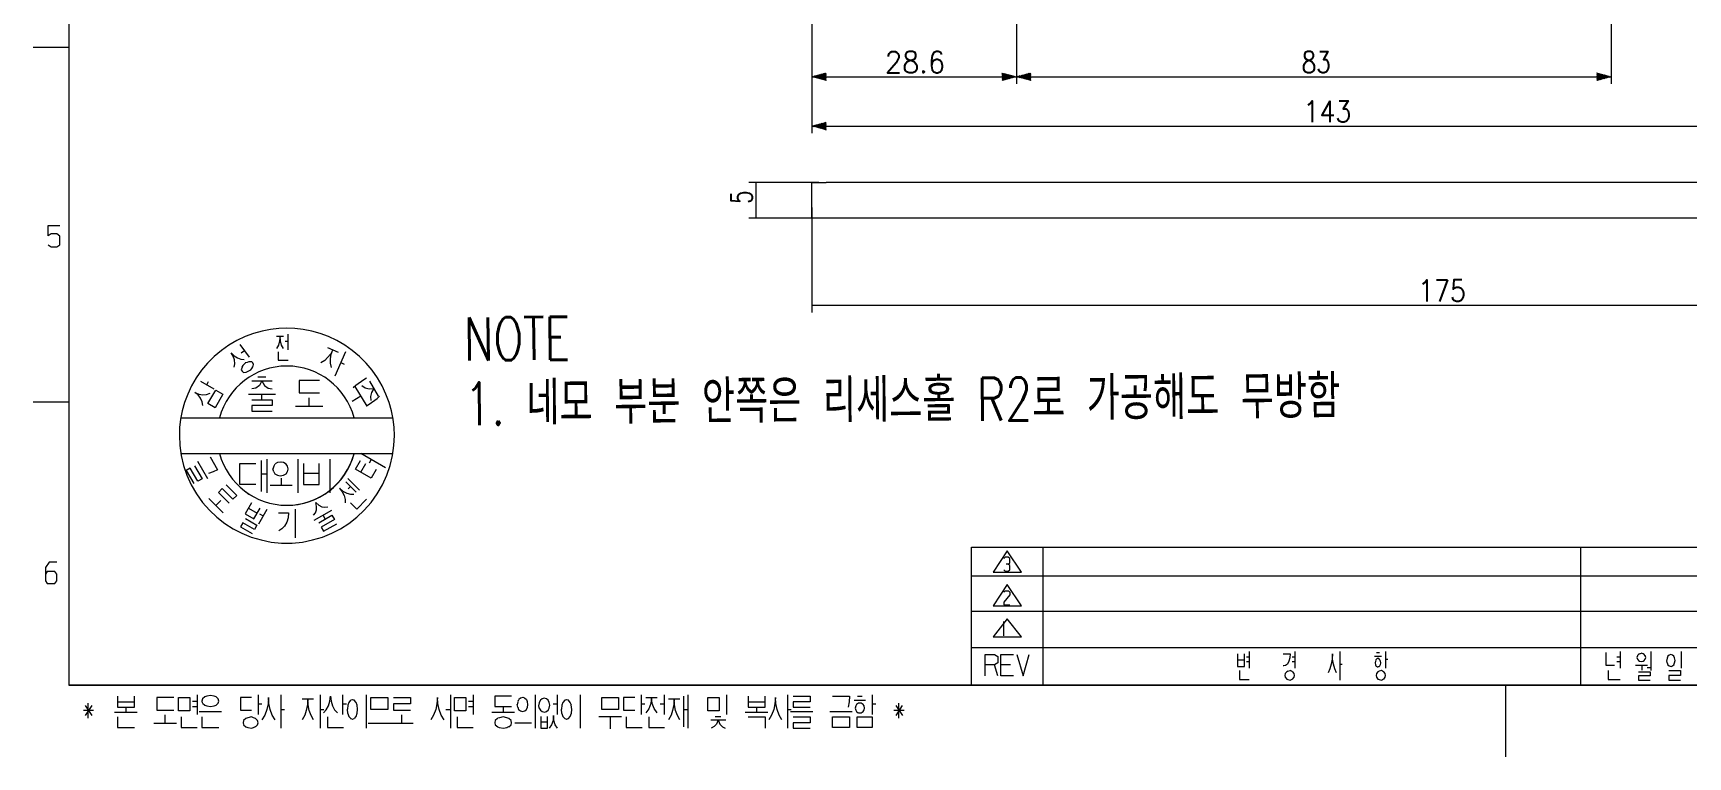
# Model space of a CAD drawing. Header units: millimetres. Extents: x 5 to 411, y 2 to 297.
# Drawn here: x 5 to 235.9, y 2.1 to 103.1 of the extents above; entities that cross this region are included whole.
import ezdxf

# ---------------------------------------------------------------- set-up
doc = ezdxf.new("R2010")
doc.units = ezdxf.units.MM
doc.layers.add('1', color=7, linetype='CONTINUOUS')
doc.styles.add('blockfont', font='simplex.shx')
doc.styles.add('korean', font='simplex.shx', dxfattribs={"bigfont": 'whgtxt.shx'})
doc.dimstyles.get("Standard").update_dxf_attribs({"dimtxt": 0.18, "dimasz": 0.18, "dimexe": 0.18, "dimexo": 0.0625, "dimgap": 0.09, "dimtad": 0, "dimtih": 1, "dimtoh": 1, "dimdec": 4, "dimzin": 0, "dimdsep": 46, "dimtxsty": 'Standard', "dimcen": 0.09, "dimadec": 0, "dimazin": 0, "dimtfac": 1, "dimtdec": 4, "dimtofl": 0, "dimtmove": 0, "dimatfit": 3, "dimfxl": 1, "dimtolj": 1, "dimtzin": 0, "dimarcsym": 0})

# ---------------------------------------------------------------- blocks, each defined once
blk = doc.blocks.new('DimnDraft3D7')
at = {"layer": '1', "color": 35, "linetype": 'Continuous', "lineweight": 13}
for p, q in [((113.63, 78.74), (113.63, 64.1)), ((288.63, 76.24), (288.63, 64.1)), ((113.63, 65.1), (288.63, 65.1))]:
    blk.add_line(p, q, dxfattribs=at)
for points in [[(113.63, 65.1), (115.63, 65.64), (115.63, 64.56), (113.63, 65.1)], [(288.63, 65.1), (286.63, 64.56), (286.63, 65.64), (288.63, 65.1)]]:
    blk.add_solid(points, dxfattribs=at)
at = {"layer": '1', "color": 35, "linetype": 'Continuous', "lineweight": 13, "insert": (198.24, 65.63), "char_height": 3, "attachment_point": 7, "line_spacing_factor": 0.903614, "style": 'blockfont'}
blk.add_mtext('\\W0.8638;175', dxfattribs=at)
blk = doc.blocks.new('DimnDraft3D14')
at = {"layer": '1', "color": 35, "linetype": 'Continuous', "lineweight": 13}
for p, q in [((114.63, 82.24), (104.85, 82.24)), ((105.85, 77.24), (105.85, 82.24)), ((114.63, 77.24), (104.85, 77.24))]:
    blk.add_line(p, q, dxfattribs=at)
for points in [[(105.85, 82.24), (106.38, 80.24), (105.31, 80.24), (105.85, 82.24)], [(105.85, 77.24), (105.31, 79.24), (106.38, 79.24), (105.85, 77.24)]]:
    blk.add_solid(points, dxfattribs=at)
at = {"layer": '1', "color": 35, "linetype": 'Continuous', "lineweight": 13, "insert": (105.31, 79.23), "char_height": 3, "attachment_point": 7, "rotation": 90, "line_spacing_factor": 0.903614, "style": 'blockfont'}
blk.add_mtext('\\W0.7337;5', dxfattribs=at)

msp = doc.modelspace()

# ---------------------------------------------------------------- hatches: boundary and pattern name
at = {"layer": '1', "linetype": 'Continuous', "lineweight": 13}
h = msp.add_hatch(dxfattribs=at)
h.set_pattern_fill('ANSI31', color=35, scale=0.02, angle=-2e-13, style=0)
h.paths.add_polyline_path([(113.634, 96.984), (115.634, 97.52), (115.634, 96.448)], flags=0)
h = msp.add_hatch(dxfattribs=at)
h.set_pattern_fill('ANSI31', color=35, scale=0.02, angle=-2e-13, style=0)
h.paths.add_polyline_path([(142.189, 96.984), (140.189, 96.448), (140.189, 97.52)], flags=0)
h = msp.add_hatch(dxfattribs=at)
h.set_pattern_fill('ANSI31', color=35, scale=0.02, angle=-2e-13, style=0)
h.paths.add_polyline_path([(142.189, 96.984), (144.189, 97.52), (144.189, 96.448)], flags=0)
h = msp.add_hatch(dxfattribs=at)
h.set_pattern_fill('ANSI31', color=35, scale=0.02, angle=-2e-13, style=0)
h.paths.add_polyline_path([(225.189, 96.984), (223.189, 96.448), (223.189, 97.52)], flags=0)
h = msp.add_hatch(dxfattribs=at)
h.set_pattern_fill('ANSI31', color=35, scale=0.02, angle=-2e-13, style=0)
h.paths.add_polyline_path([(113.634, 90.098), (115.634, 90.634), (115.634, 89.562)], flags=0)

# ---------------------------------------------------------------- linework, layer by layer
at = {"layer": '1', "color": 18, "linetype": 'Continuous', "lineweight": 18}
for p, q in [((9.967, 289.06), (9.967, 12.06)), ((9.967, 101.06), (4.967, 101.06)), ((33.416, 60.179), (32.304, 59.535)), ((34.564, 60.72), (33.416, 60.179)), ((35.733, 61.155), (34.564, 60.72)), ((36.912, 61.486), (35.733, 61.155)), ((38.086, 61.716), (36.912, 61.486)), ((39.244, 61.849), (38.086, 61.716)), ((40.376, 61.892), (39.244, 61.849)), ((41.508, 61.849), (40.376, 61.892)), ((42.666, 61.716), (41.508, 61.849)), ((43.84, 61.486), (42.666, 61.716)), ((45.019, 61.155), (43.84, 61.486)), ((46.188, 60.72), (45.019, 61.155)), ((47.336, 60.179), (46.188, 60.72)), ((48.448, 59.535), (47.336, 60.179)), ((30.242, 57.951), (29.317, 57.026)), ((31.241, 58.79), (30.242, 57.951)), ((32.304, 59.535), (31.241, 58.79)), ((49.511, 58.79), (48.448, 59.535)), ((50.51, 57.951), (49.511, 58.79)), ((51.435, 57.026), (50.51, 57.951)), ((28.478, 56.027), (27.733, 54.964)), ((29.317, 57.026), (28.478, 56.027)), ((52.274, 56.027), (51.435, 57.026)), ((53.019, 54.964), (52.274, 56.027)), ((27.089, 53.852), (26.548, 52.704)), ((27.733, 54.964), (27.089, 53.852)), ((53.663, 53.852), (53.019, 54.964)), ((54.204, 52.704), (53.663, 53.852)), ((9.967, 51.56), (4.967, 51.56)), ((26.113, 51.535), (25.782, 50.356)), ((26.548, 52.704), (26.113, 51.535)), ((54.639, 51.535), (54.204, 52.704)), ((54.97, 50.356), (54.639, 51.535)), ((25.552, 49.182), (25.419, 48.024)), ((25.782, 50.356), (25.552, 49.182)), ((25.586, 49.392), (55.166, 49.392)), ((55.2, 49.182), (54.97, 50.356)), ((55.333, 48.024), (55.2, 49.182)), ((25.419, 48.024), (25.376, 46.892)), ((25.376, 46.892), (25.439, 45.514)), ((55.313, 45.514), (55.376, 46.892)), ((55.376, 46.892), (55.333, 48.024)), ((25.439, 45.514), (25.634, 44.121)), ((25.586, 44.392), (55.166, 44.392)), ((25.634, 44.121), (25.965, 42.729)), ((54.787, 42.729), (55.118, 44.121)), ((55.118, 44.121), (55.313, 45.514)), ((25.965, 42.729), (26.433, 41.36)), ((54.319, 41.36), (54.787, 42.729)), ((26.433, 41.36), (27.036, 40.033)), ((27.036, 40.033), (27.766, 38.768)), ((52.986, 38.768), (53.716, 40.033)), ((53.716, 40.033), (54.319, 41.36)), ((27.766, 38.768), (28.614, 37.583)), ((28.614, 37.583), (29.566, 36.493)), ((51.186, 36.493), (52.138, 37.583)), ((52.138, 37.583), (52.986, 38.768)), ((29.566, 36.493), (30.605, 35.511)), ((30.605, 35.511), (31.715, 34.645)), ((31.715, 34.645), (32.876, 33.902)), ((47.876, 33.902), (49.037, 34.645)), ((49.037, 34.645), (50.147, 35.511)), ((50.147, 35.511), (51.186, 36.493)), ((32.876, 33.902), (34.101, 33.268)), ((34.101, 33.268), (35.405, 32.74)), ((35.405, 32.74), (36.776, 32.331)), ((36.776, 32.331), (38.195, 32.051)), ((42.557, 32.051), (43.976, 32.331)), ((43.976, 32.331), (45.347, 32.74)), ((45.347, 32.74), (46.651, 33.268)), ((46.651, 33.268), (47.876, 33.902)), ((38.195, 32.051), (39.646, 31.91)), ((39.646, 31.91), (41.106, 31.91)), ((41.106, 31.91), (42.557, 32.051)), ((135.915, 31.332), (273.225, 31.332)), ((135.915, 12.06), (135.915, 31.319)), ((140.915, 30.832), (138.915, 27.832)), ((142.915, 27.832), (140.915, 30.832)), ((145.915, 12.06), (145.915, 31.332)), ((220.915, 31.332), (220.915, 12.06)), ((138.915, 27.832), (142.915, 27.832)), ((135.915, 27.332), (273.225, 27.332)), ((140.915, 26.132), (138.915, 23.132)), ((142.915, 23.132), (140.915, 26.132)), ((138.915, 23.132), (142.915, 23.132)), ((273.225, 22.332), (135.915, 22.332)), ((140.915, 21.332), (138.915, 18.832)), ((142.915, 18.832), (140.915, 21.332)), ((138.915, 18.832), (142.915, 18.832)), ((135.915, 17.332), (273.225, 17.332)), ((9.967, 12.06), (410.967, 12.06)), ((410.967, 12.06), (9.967, 12.06)), ((210.467, 2.06), (210.467, 12.06))]:
    msp.add_line(p, q, dxfattribs=at)
at = {"layer": '1', "color": 35, "linetype": 'Continuous', "lineweight": 13}
for p, q in [((142.189, 139.111), (142.189, 95.984)), ((142.189, 139.111), (142.189, 95.984)), ((225.189, 139.111), (225.189, 95.984)), ((113.634, 126.947), (113.634, 95.984)), ((113.634, 126.947), (113.634, 89.098)), ((113.634, 96.984), (142.189, 96.984)), ((142.189, 96.984), (225.189, 96.984)), ((113.634, 90.098), (256.634, 90.098))]:
    msp.add_line(p, q, dxfattribs=at)
at = {"layer": '1', "color": 155, "linetype": 'Continuous', "lineweight": 18}
for p, q in [((113.634, 77.243), (113.634, 82.243)), ((113.634, 82.243), (115.634, 82.243)), ((286.634, 82.243), (115.634, 82.243)), ((115.634, 77.243), (113.634, 77.243)), ((286.634, 77.243), (115.634, 77.243))]:
    msp.add_line(p, q, dxfattribs=at)
at = {"layer": '1', "color": 18, "linetype": 'Continuous', "lineweight": 13}
for p, q in [((7.067, 74.763), (7.067, 76.232)), ((7.067, 76.232), (8.686, 76.232)), ((7.467, 75.044), (7.067, 74.763)), ((8.286, 75.044), (7.467, 75.044)), ((8.686, 74.732), (8.286, 75.044)), ((8.686, 73.544), (8.686, 74.732)), ((7.067, 73.544), (7.467, 73.263)), ((7.467, 73.263), (8.286, 73.263)), ((8.286, 73.263), (8.686, 73.544)), ((38.932, 60.756), (39.913, 60.756)), ((39.361, 60.114), (39.193, 59.501)), ((39.422, 60.756), (39.361, 60.114)), ((39.468, 60.114), (39.422, 60.785)), ((39.637, 59.531), (39.468, 60.114)), ((40.158, 60.056), (40.556, 60.056)), ((40.556, 58.889), (40.556, 61.076)), ((32.884, 57.984), (32.601, 58.465)), ((32.601, 58.465), (33.01, 58.043)), ((33.059, 57.457), (32.884, 57.984)), ((33.01, 58.043), (33.472, 57.736)), ((33.472, 57.736), (33.954, 57.553)), ((35.172, 57.861), (33.843, 59.598)), ((33.996, 58.43), (34.463, 58.787)), ((39.193, 59.501), (38.932, 59.064)), ((39.177, 58.597), (39.177, 57.431)), ((39.913, 59.064), (39.637, 59.531)), ((46.071, 57.781), (45.654, 57.391)), ((46.06, 59.187), (47.528, 58.542)), ((46.502, 58.324), (46.071, 57.781)), ((46.461, 57.609), (46.582, 58.257)), ((46.794, 58.865), (46.502, 58.324)), ((46.582, 58.257), (46.806, 58.892)), ((48.564, 58.597), (47.062, 55.179)), ((33.016, 56.432), (33.109, 56.907)), ((33.109, 56.907), (33.059, 57.457)), ((33.954, 57.553), (34.436, 57.518)), ((34.125, 56.473), (34.015, 56.095)), ((34.015, 56.095), (34.121, 55.882)), ((34.252, 56.68), (34.107, 56.459)), ((34.121, 55.882), (34.281, 55.747)), ((34.594, 57.052), (34.252, 56.68)), ((34.298, 55.724), (34.692, 55.731)), ((34.827, 57.119), (34.576, 57.038)), ((34.692, 55.731), (34.907, 55.822)), ((35.078, 57.201), (34.827, 57.119)), ((34.907, 55.822), (35.356, 56.055)), ((35.453, 57.195), (35.096, 57.215)), ((35.356, 56.055), (35.5, 56.276)), ((35.649, 57.05), (35.435, 57.218)), ((35.482, 56.262), (35.645, 56.497)), ((35.645, 56.46), (35.737, 56.824)), ((35.737, 56.824), (35.649, 57.05)), ((39.177, 57.431), (40.556, 57.431)), ((45.654, 57.391), (45.121, 57.051)), ((46.467, 57.001), (46.461, 57.609)), ((46.589, 56.406), (46.467, 57.001)), ((47.907, 57.102), (48.388, 56.89)), ((28.308, 54.508), (30.197, 53.406)), ((29.19, 53.994), (29.46, 54.456)), ((29.357, 51.386), (30.449, 53.259)), ((30.449, 53.259), (31.457, 52.671)), ((35.477, 54.523), (38.317, 54.523)), ((36.039, 53.539), (35.507, 53.429)), ((36.542, 53.903), (36.039, 53.539)), ((36.335, 55.106), (37.459, 55.106)), ((36.897, 54.523), (36.542, 53.903)), ((36.897, 54.523), (37.252, 53.903)), ((37.252, 53.903), (37.755, 53.539)), ((37.755, 53.539), (38.317, 53.429)), ((44.919, 54.596), (42.079, 54.596)), ((42.079, 54.596), (42.079, 52.846)), ((49.653, 53.615), (49.99, 53.926)), ((49.882, 53.77), (51.535, 50.989)), ((49.99, 53.926), (51.1, 54.722)), ((50.841, 53.87), (51.325, 53.569)), ((51.1, 54.722), (51.503, 54.941)), ((51.325, 53.569), (51.883, 53.43)), ((51.883, 53.43), (52.514, 53.452)), ((51.894, 54.495), (53.133, 52.41)), ((52.514, 53.452), (52.192, 52.909)), ((27.987, 52.569), (27.547, 52.914)), ((27.547, 52.914), (28.089, 52.686)), ((28.338, 52.128), (27.987, 52.569)), ((28.089, 52.686), (28.646, 52.598)), ((28.574, 51.606), (28.338, 52.128)), ((28.645, 51.092), (28.574, 51.606)), ((28.646, 52.598), (29.178, 52.642)), ((29.178, 52.642), (29.661, 52.833)), ((30.364, 50.798), (29.357, 51.386)), ((31.457, 52.671), (30.364, 50.798)), ((35.004, 52.664), (38.79, 52.664)), ((35.477, 51.898), (38.317, 51.898)), ((38.317, 51.096), (35.477, 51.096)), ((35.477, 51.096), (35.477, 50.33)), ((36.897, 51.971), (36.897, 52.664)), ((38.317, 51.898), (38.317, 51.096)), ((41.606, 51.023), (45.392, 51.023)), ((42.079, 52.846), (44.919, 52.846)), ((43.499, 51.023), (43.499, 52.19)), ((50.709, 52.38), (49.505, 51.665)), ((51.477, 51.07), (51.877, 51.294)), ((51.877, 51.294), (52.99, 52.085)), ((52.192, 52.909), (52.048, 52.353)), ((52.048, 52.353), (52.08, 51.784)), ((52.99, 52.085), (53.327, 52.397)), ((35.477, 50.33), (38.317, 50.33)), ((29.66, 43.951), (30.71, 42.132)), ((50.692, 44.467), (54.156, 42.467)), ((26.9, 42.357), (26.331, 42.029)), ((26.331, 42.029), (27.381, 40.21)), ((27.95, 40.539), (26.9, 42.357)), ((27.495, 42.701), (28.545, 40.882)), ((27.888, 43.332), (29.288, 40.907)), ((30.093, 41.826), (29.459, 41.612)), ((30.71, 42.132), (30.093, 41.826)), ((33.837, 40.098), (33.837, 43.015)), ((33.837, 43.015), (36.049, 43.015)), ((36.775, 43.416), (36.775, 39.114)), ((37.604, 43.598), (37.604, 38.931)), ((38.541, 42.614), (38.437, 42.213)), ((38.541, 41.848), (38.437, 42.249)), ((38.713, 42.905), (38.541, 42.65)), ((38.541, 41.848), (38.713, 41.556)), ((39.094, 43.124), (38.748, 42.942)), ((39.543, 43.197), (39.094, 43.124)), ((39.923, 43.124), (39.578, 43.197)), ((40.269, 42.905), (39.889, 43.124)), ((40.269, 41.556), (40.476, 41.885)), ((40.476, 42.614), (40.303, 42.905)), ((40.545, 42.249), (40.476, 42.614)), ((40.476, 41.848), (40.545, 42.213)), ((41.928, 43.598), (41.928, 38.931)), ((42.692, 43.015), (42.692, 40.098)), ((42.692, 41.666), (44.904, 41.666)), ((44.904, 40.098), (44.904, 43.015)), ((46.355, 43.598), (46.355, 38.931)), ((49.965, 42.209), (50.665, 43.422)), ((52.131, 40.959), (49.965, 42.209)), ((50.696, 41.787), (51.396, 43)), ((51.923, 43.1), (52.207, 43.592)), ((52.831, 42.172), (52.131, 40.959)), ((28.545, 40.882), (27.95, 40.539)), ((31.37, 39.505), (30.839, 38.975)), ((32.855, 38.02), (31.37, 39.505)), ((31.9, 40.035), (33.385, 38.551)), ((36.049, 40.098), (33.837, 40.098)), ((36.775, 41.556), (37.604, 41.556)), ((38.057, 39.989), (41.098, 39.989)), ((38.713, 41.556), (39.059, 41.374)), ((39.094, 41.374), (39.439, 41.265)), ((39.439, 41.265), (39.923, 41.374)), ((39.647, 39.989), (39.647, 40.973)), ((39.923, 41.374), (40.269, 41.556)), ((42.692, 40.098), (44.904, 40.098)), ((47.717, 39.541), (48.091, 39.074)), ((47.717, 39.541), (48.206, 39.145)), ((48.615, 40.438), (50.029, 39.024)), ((48.875, 40.919), (50.533, 39.262)), ((48.953, 39.45), (49.278, 39.775)), ((29.487, 38.117), (31.467, 36.138)), ((30.477, 37.128), (31.184, 37.835)), ((30.839, 38.975), (32.324, 37.49)), ((33.385, 38.551), (32.855, 38.02)), ((35.441, 37.496), (34.566, 35.98)), ((44.521, 37.028), (44.422, 37.548)), ((44.422, 37.548), (44.824, 37.203)), ((44.496, 36.545), (44.521, 37.028)), ((44.824, 37.203), (45.254, 36.982)), ((45.254, 36.982), (45.679, 36.903)), ((45.679, 36.903), (46.117, 36.975)), ((48.091, 39.074), (48.365, 38.553)), ((48.206, 39.145), (48.727, 38.871)), ((48.365, 38.553), (48.517, 37.998)), ((48.517, 37.998), (48.513, 37.508)), ((48.727, 38.871), (49.244, 38.725)), ((49.238, 37.525), (50.122, 36.641)), ((49.244, 38.725), (49.735, 38.73)), ((50.122, 36.641), (51.514, 38.034)), ((34.244, 34.723), (33.916, 34.154)), ((35.854, 33.793), (34.244, 34.723)), ((34.566, 35.98), (35.778, 35.28)), ((34.587, 35.318), (36.198, 34.388)), ((35.034, 36.792), (36.247, 36.092)), ((35.778, 35.28), (36.653, 36.796)), ((36.449, 34.604), (37.621, 36.634)), ((36.581, 35.971), (37.074, 35.687)), ((39.212, 36.12), (40.612, 36.12)), ((39.212, 36.12), (40.612, 36.12)), ((40.372, 34.839), (40.066, 34.276)), ((40.372, 34.839), (40.066, 34.276)), ((40.547, 35.433), (40.372, 34.839)), ((40.547, 35.433), (40.372, 34.839)), ((40.612, 36.12), (40.547, 35.433)), ((40.612, 36.12), (40.547, 35.433)), ((41.531, 36.62), (41.531, 32.62)), ((41.531, 36.62), (41.531, 32.62)), ((44.09, 35.805), (44.353, 36.137)), ((44.21, 35.116), (46.635, 36.516)), ((44.353, 36.137), (44.496, 36.545)), ((44.841, 34.723), (46.66, 35.773)), ((47.003, 35.178), (45.185, 34.128)), ((45.719, 35.302), (45.422, 35.816)), ((46.66, 35.773), (47.003, 35.178)), ((33.916, 34.154), (35.526, 33.225)), ((36.198, 34.388), (35.854, 33.793)), ((39.694, 33.87), (39.256, 33.62)), ((39.694, 33.87), (39.256, 33.62)), ((40.066, 34.276), (39.694, 33.87)), ((40.066, 34.276), (39.694, 33.87)), ((45.185, 34.128), (45.513, 33.559)), ((45.513, 33.559), (47.331, 34.609)), ((7.19, 29.237), (6.687, 28.487)), ((6.687, 28.487), (6.687, 26.612)), ((6.938, 27.925), (6.687, 27.581)), ((8.009, 27.925), (6.938, 27.925)), ((8.26, 29.237), (7.19, 29.237)), ((8.26, 27.581), (8.009, 27.925)), ((140.619, 29.954), (140.407, 29.767)), ((140.418, 28.163), (140.619, 27.975)), ((141.054, 29.954), (140.619, 29.954)), ((140.619, 27.975), (141.054, 27.975)), ((141.054, 28.975), (140.73, 28.975)), ((141.266, 29.767), (141.054, 29.954)), ((141.054, 28.975), (141.266, 29.163)), ((141.266, 28.767), (141.054, 28.975)), ((141.054, 27.975), (141.266, 28.163)), ((141.266, 29.163), (141.266, 29.767)), ((141.266, 28.163), (141.266, 28.767)), ((6.687, 26.612), (6.938, 26.237)), ((6.938, 26.237), (8.009, 26.237)), ((8.009, 26.237), (8.26, 26.612)), ((8.26, 26.612), (8.26, 27.581)), ((140.419, 25.067), (140.622, 25.254)), ((141.276, 24.671), (140.419, 23.671)), ((140.419, 23.671), (140.419, 23.275)), ((140.419, 23.275), (141.276, 23.275)), ((140.622, 25.254), (141.062, 25.254)), ((141.062, 25.254), (141.276, 25.067)), ((141.276, 25.067), (141.276, 24.671)), ((140.409, 18.975), (140.409, 20.975)), ((137.82, 13.397), (137.82, 16.366)), ((137.82, 16.366), (139.14, 16.366)), ((139.14, 16.366), (139.58, 16.085)), ((140.022, 13.397), (140.022, 16.366)), ((140.022, 16.366), (141.781, 16.366)), ((142.223, 16.366), (143.103, 13.397)), ((143.103, 13.397), (143.983, 16.366)), ((173.046, 16.428), (173.046, 14.678)), ((174.032, 14.678), (174.032, 16.428)), ((174.679, 16.772), (174.679, 14.428)), ((179.413, 16.428), (180.398, 16.428)), ((180.398, 16.428), (180.337, 15.866)), ((181.045, 16.772), (181.045, 14.428)), ((186.272, 16.428), (186.226, 15.678)), ((186.303, 15.71), (186.272, 16.46)), ((187.334, 16.772), (187.334, 12.772)), ((192.422, 16.616), (192.838, 16.616)), ((193.701, 16.772), (193.701, 14.428)), ((224.434, 16.616), (224.434, 14.866)), ((226.452, 16.772), (226.452, 14.428)), ((228.834, 16.178), (228.777, 15.928)), ((228.987, 16.366), (228.834, 16.21)), ((229.139, 16.428), (228.987, 16.366)), ((229.139, 16.428), (229.386, 16.522)), ((229.634, 16.428), (229.386, 16.522)), ((229.786, 16.366), (229.653, 16.428)), ((229.938, 16.178), (229.786, 16.366)), ((229.995, 15.928), (229.938, 16.21)), ((230.7, 16.772), (230.7, 14.116)), ((233.273, 16.272), (233.082, 16.116)), ((233.482, 16.366), (233.273, 16.272)), ((233.729, 16.272), (233.482, 16.366)), ((233.939, 16.116), (233.729, 16.272)), ((234.948, 16.772), (234.948, 14.428)), ((139.14, 14.897), (137.82, 14.897)), ((139.58, 15.178), (139.14, 14.897)), ((139.58, 13.397), (139.14, 14.897)), ((139.58, 16.085), (139.58, 15.178)), ((141.341, 14.897), (140.022, 14.897)), ((173.046, 15.616), (174.032, 15.616)), ((173.046, 14.678), (174.032, 14.678)), ((173.293, 14.116), (173.293, 12.866)), ((174.278, 16.022), (174.679, 16.022)), ((174.278, 15.366), (174.679, 15.366)), ((179.49, 14.772), (179.413, 14.772)), ((179.751, 14.803), (179.49, 14.772)), ((179.905, 13.928), (179.69, 13.678)), ((179.998, 15.022), (179.751, 14.803)), ((180.059, 14.022), (179.89, 13.928)), ((180.213, 15.428), (179.998, 15.022)), ((180.059, 14.022), (180.398, 14.116)), ((180.337, 15.866), (180.213, 15.428)), ((180.552, 14.022), (180.383, 14.116)), ((180.722, 13.928), (180.552, 14.022)), ((180.645, 16.022), (181.045, 16.022)), ((180.645, 15.366), (181.045, 15.366)), ((180.922, 13.678), (180.737, 13.928)), ((185.933, 14.335), (185.687, 13.772)), ((186.118, 14.991), (185.933, 14.335)), ((186.226, 15.678), (186.118, 14.991)), ((186.41, 14.991), (186.303, 15.71)), ((186.595, 14.335), (186.41, 14.991)), ((186.842, 13.772), (186.595, 14.335)), ((187.334, 15.022), (187.658, 15.022)), ((192.145, 16.116), (193.131, 16.116)), ((192.268, 15.428), (192.222, 15.178)), ((192.222, 15.178), (192.268, 14.928)), ((192.345, 15.616), (192.268, 15.46)), ((192.268, 14.928), (192.345, 14.772)), ((192.515, 15.772), (192.345, 15.616)), ((192.345, 14.772), (192.499, 14.616)), ((192.638, 13.928), (192.422, 13.678)), ((192.638, 15.772), (192.515, 15.772)), ((192.515, 14.616), (192.638, 14.616)), ((192.761, 14.616), (192.623, 14.616)), ((192.792, 14.022), (192.623, 13.928)), ((192.761, 15.772), (192.638, 15.772)), ((192.915, 15.616), (192.761, 15.772)), ((192.761, 14.616), (192.915, 14.772)), ((193.131, 14.116), (192.792, 14.022)), ((193.008, 15.428), (192.915, 15.616)), ((192.915, 14.772), (193.008, 14.96)), ((193.038, 15.178), (193.008, 15.428)), ((193.008, 14.928), (193.038, 15.178)), ((193.285, 14.022), (193.115, 14.116)), ((193.454, 13.928), (193.285, 14.022)), ((193.654, 13.678), (193.47, 13.928)), ((193.701, 15.678), (194.024, 15.678)), ((224.434, 14.866), (225.652, 14.866)), ((224.739, 14.116), (224.739, 12.866)), ((225.957, 16.022), (226.452, 16.022)), ((225.957, 15.366), (226.452, 15.366)), ((228.568, 14.866), (230.243, 14.866)), ((228.777, 15.928), (228.834, 15.678)), ((228.834, 15.678), (228.987, 15.522)), ((228.987, 15.522), (229.139, 15.428)), ((228.987, 13.928), (230.604, 13.928)), ((229.139, 15.428), (229.386, 15.366)), ((229.386, 15.366), (229.634, 15.428)), ((229.443, 14.866), (229.443, 14.178)), ((229.634, 15.428), (229.786, 15.522)), ((229.786, 15.522), (229.938, 15.678)), ((229.938, 15.678), (229.995, 15.928)), ((230.205, 14.522), (230.7, 14.522)), ((230.604, 13.928), (230.604, 13.366)), ((232.968, 15.866), (232.93, 15.553)), ((232.968, 15.178), (232.93, 15.522)), ((233.082, 16.116), (232.968, 15.835)), ((232.968, 15.178), (233.082, 14.928)), ((233.082, 14.928), (233.273, 14.772)), ((233.235, 14.116), (234.852, 14.116)), ((233.273, 14.772), (233.539, 14.678)), ((233.539, 14.678), (233.729, 14.772)), ((233.729, 14.772), (233.958, 14.96)), ((234.034, 15.866), (233.939, 16.116)), ((233.939, 14.928), (234.034, 15.178)), ((234.091, 15.522), (234.034, 15.866)), ((234.034, 15.178), (234.091, 15.522)), ((234.852, 14.116), (234.852, 13.428)), ((141.781, 13.397), (140.022, 13.397)), ((173.293, 12.866), (174.679, 12.866)), ((179.69, 13.678), (179.659, 13.428)), ((179.659, 13.428), (179.69, 13.21)), ((179.69, 13.178), (179.905, 12.928)), ((179.905, 12.928), (180.059, 12.866)), ((180.059, 12.866), (180.398, 12.772)), ((180.398, 12.772), (180.568, 12.866)), ((180.552, 12.866), (180.737, 12.96)), ((180.722, 12.928), (180.922, 13.178)), ((180.968, 13.428), (180.922, 13.71)), ((180.922, 13.178), (180.968, 13.428)), ((192.422, 13.678), (192.392, 13.428)), ((192.392, 13.428), (192.422, 13.21)), ((192.422, 13.178), (192.638, 12.928)), ((192.638, 12.928), (192.792, 12.866)), ((192.792, 12.866), (193.131, 12.772)), ((193.131, 12.772), (193.3, 12.866)), ((193.285, 12.866), (193.47, 12.96)), ((193.454, 12.928), (193.654, 13.178)), ((193.701, 13.428), (193.654, 13.71)), ((193.654, 13.178), (193.701, 13.428)), ((224.739, 12.866), (226.452, 12.866)), ((230.604, 13.366), (228.987, 13.366)), ((228.987, 13.366), (228.987, 12.772)), ((228.987, 12.772), (230.604, 12.772)), ((234.852, 13.428), (233.235, 13.428)), ((233.235, 13.428), (233.235, 12.772)), ((233.235, 12.772), (234.852, 12.772)), ((13.141, 9.239), (12.231, 7.853)), ((12.231, 9.239), (13.166, 7.853)), ((12.674, 7.489), (12.674, 9.567)), ((16.736, 10.551), (16.736, 8.984)), ((16.736, 9.749), (19.097, 9.749)), ((19.097, 8.984), (19.097, 10.551)), ((24.585, 10.333), (22.224, 10.333)), ((22.224, 10.333), (22.224, 8.583)), ((25.251, 8.51), (25.251, 10.333)), ((25.251, 10.333), (26.825, 10.333)), ((26.825, 10.333), (26.825, 8.51)), ((27.218, 9.859), (27.858, 9.859)), ((27.858, 10.734), (27.858, 7.999)), ((28.598, 10.15), (28.524, 9.859)), ((28.524, 9.859), (28.573, 9.603)), ((28.918, 10.442), (28.598, 10.15)), ((28.598, 9.567), (28.918, 9.275)), ((29.188, 10.551), (28.918, 10.442)), ((28.918, 9.275), (29.188, 9.166)), ((29.704, 10.624), (29.188, 10.551)), ((30.221, 10.551), (29.729, 10.624)), ((30.491, 10.442), (30.221, 10.551)), ((30.221, 9.166), (30.491, 9.275)), ((30.811, 10.15), (30.491, 10.442)), ((30.491, 9.275), (30.811, 9.567)), ((30.885, 9.859), (30.811, 10.15)), ((30.811, 9.567), (30.885, 9.859)), ((35.463, 10.333), (33.889, 10.333)), ((33.889, 10.333), (33.889, 8.583)), ((36.373, 10.734), (36.373, 7.999)), ((36.373, 9.458), (36.889, 9.458)), ((37.752, 9.458), (37.58, 8.656)), ((37.826, 10.333), (37.752, 9.458)), ((37.875, 9.494), (37.826, 10.369)), ((38.048, 8.656), (37.875, 9.494)), ((39.523, 10.734), (39.523, 6.067)), ((42.528, 10.15), (44.101, 10.15)), ((43.265, 9.385), (43.093, 8.546)), ((43.315, 10.15), (43.265, 9.385)), ((43.364, 9.348), (43.315, 10.187)), ((43.511, 8.546), (43.364, 9.348)), ((45.011, 10.734), (45.011, 6.067)), ((46.194, 9.202), (46.391, 9.859)), ((46.391, 9.859), (46.465, 10.551)), ((46.465, 10.551), (46.538, 9.822)), ((46.538, 9.822), (46.735, 9.166)), ((48.161, 10.734), (48.161, 7.999)), ((48.161, 9.458), (48.678, 9.458)), ((48.877, 9.275), (48.828, 8.728)), ((49.024, 9.676), (48.877, 9.275)), ((49.27, 9.968), (49.024, 9.676)), ((49.541, 10.041), (49.295, 9.968)), ((49.811, 9.968), (49.565, 10.041)), ((50.057, 9.676), (49.787, 9.968)), ((50.205, 9.275), (50.057, 9.676)), ((50.254, 8.692), (50.18, 9.312)), ((51.434, 10.734), (51.434, 6.067)), ((52.1, 8.692), (52.1, 10.333)), ((52.1, 10.333), (54.461, 10.333)), ((54.461, 10.333), (54.461, 8.692)), ((55.25, 10.333), (57.611, 10.333)), ((57.611, 9.458), (55.25, 9.458)), ((55.25, 9.458), (55.25, 8.583)), ((57.611, 10.333), (57.611, 9.458)), ((61.329, 9.458), (61.157, 8.656)), ((61.403, 10.333), (61.329, 9.458)), ((61.452, 9.494), (61.403, 10.369)), ((61.624, 8.656), (61.452, 9.494)), ((63.222, 10.734), (63.222, 6.067)), ((63.766, 8.51), (63.766, 10.333)), ((63.766, 10.333), (65.339, 10.333)), ((65.339, 10.333), (65.339, 8.51)), ((65.733, 9.859), (66.372, 9.859)), ((66.372, 10.734), (66.372, 7.999)), ((71.738, 10.551), (69.377, 10.551)), ((69.377, 10.551), (69.377, 9.093)), ((72.601, 9.749), (72.527, 9.348)), ((72.601, 8.984), (72.527, 9.385)), ((72.723, 10.041), (72.601, 9.786)), ((72.994, 10.26), (72.748, 10.077)), ((73.314, 10.333), (72.994, 10.26)), ((73.584, 10.26), (73.338, 10.333)), ((73.83, 10.041), (73.56, 10.26)), ((73.978, 9.749), (73.855, 10.041)), ((74.027, 9.385), (73.978, 9.749)), ((73.978, 8.984), (74.027, 9.348)), ((75.01, 10.734), (75.01, 6.067)), ((75.603, 9.676), (75.554, 9.312)), ((75.603, 8.874), (75.554, 9.275)), ((75.75, 9.968), (75.603, 9.64)), ((75.996, 10.15), (75.75, 9.968)), ((76.267, 10.26), (75.996, 10.15)), ((76.586, 10.15), (76.267, 10.26)), ((76.857, 9.968), (76.586, 10.15)), ((76.98, 9.676), (76.857, 9.968)), ((77.054, 9.275), (76.98, 9.676)), ((76.98, 8.874), (77.054, 9.275)), ((77.521, 9.458), (78.16, 9.458)), ((78.16, 7.999), (78.16, 10.734)), ((78.753, 9.275), (78.704, 8.728)), ((78.9, 9.676), (78.753, 9.275)), ((79.146, 9.968), (78.9, 9.676)), ((79.417, 10.041), (79.171, 9.968)), ((79.687, 9.968), (79.441, 10.041)), ((79.933, 9.676), (79.663, 9.968)), ((80.081, 9.275), (79.933, 9.676)), ((80.13, 8.692), (80.056, 9.312)), ((81.31, 10.734), (81.31, 6.067)), ((84.315, 8.692), (84.315, 10.333)), ((84.315, 10.333), (86.676, 10.333)), ((86.676, 10.333), (86.676, 8.692)), ((88.916, 10.333), (87.342, 10.333)), ((87.342, 10.333), (87.342, 8.583)), ((89.825, 10.734), (89.825, 7.999)), ((89.825, 9.458), (90.342, 9.458)), ((90.492, 10.333), (92.066, 10.333)), ((91.18, 9.531), (90.91, 8.765)), ((91.279, 10.333), (91.18, 9.531)), ((91.352, 9.531), (91.279, 10.369)), ((91.623, 8.801), (91.352, 9.531)), ((92.459, 9.458), (93.098, 9.458)), ((93.098, 7.999), (93.098, 10.734)), ((93.642, 10.15), (95.215, 10.15)), ((94.379, 9.385), (94.207, 8.546)), ((94.429, 10.15), (94.379, 9.385)), ((94.478, 9.348), (94.429, 10.187)), ((94.625, 8.546), (94.478, 9.348)), ((95.732, 10.551), (95.732, 6.249)), ((96.322, 10.734), (96.322, 6.067)), ((99.13, 8.51), (99.13, 10.333)), ((99.13, 10.333), (100.704, 10.333)), ((100.704, 10.333), (100.704, 8.51)), ((101.737, 10.734), (101.737, 7.999)), ((104.741, 10.551), (104.741, 8.984)), ((104.741, 9.749), (107.102, 9.749)), ((107.102, 8.984), (107.102, 10.551)), ((108.481, 9.458), (108.309, 8.656)), ((108.555, 10.333), (108.481, 9.458)), ((108.604, 9.494), (108.555, 10.369)), ((108.776, 8.656), (108.604, 9.494)), ((110.252, 10.734), (110.252, 6.067)), ((111.041, 10.551), (113.402, 10.551)), ((113.402, 9.749), (111.041, 9.749)), ((111.041, 9.749), (111.041, 8.984)), ((113.402, 10.551), (113.402, 9.749)), ((116.529, 10.551), (118.89, 10.551)), ((118.841, 9.749), (118.693, 8.984)), ((118.89, 10.551), (118.841, 9.749)), ((119.556, 9.968), (121.13, 9.968)), ((119.876, 9.385), (119.753, 9.202)), ((120.147, 9.567), (119.876, 9.385)), ((119.999, 10.551), (120.663, 10.551)), ((120.343, 9.567), (120.147, 9.567)), ((120.54, 9.567), (120.343, 9.567)), ((120.786, 9.385), (120.54, 9.567)), ((120.933, 9.166), (120.786, 9.385)), ((122.04, 10.734), (122.04, 7.999)), ((122.04, 9.458), (122.556, 9.458)), ((126.25, 9.239), (125.34, 7.853)), ((125.34, 9.239), (126.274, 7.853)), ((125.782, 7.489), (125.782, 9.567)), ((13.387, 8.546), (11.985, 8.546)), ((16.343, 8.291), (19.49, 8.291)), ((16.736, 8.984), (19.097, 8.984)), ((16.736, 7.635), (16.736, 6.176)), ((17.916, 8.984), (17.916, 8.291)), ((22.224, 8.583), (24.585, 8.583)), ((23.405, 6.76), (23.405, 7.926)), ((26.825, 8.51), (25.251, 8.51)), ((25.645, 7.635), (25.645, 6.176)), ((27.218, 9.093), (27.858, 9.093)), ((28.131, 8.4), (31.278, 8.4)), ((28.524, 7.635), (28.524, 6.176)), ((29.188, 9.166), (29.704, 9.093)), ((29.704, 9.093), (30.221, 9.166)), ((33.889, 8.583), (35.463, 8.583)), ((34.332, 7.124), (34.283, 6.833)), ((34.676, 7.416), (34.332, 7.124)), ((34.922, 7.525), (34.652, 7.416)), ((35.463, 7.635), (34.922, 7.525)), ((35.709, 7.525), (35.439, 7.635)), ((35.98, 7.416), (35.709, 7.525)), ((36.299, 7.124), (36.004, 7.416)), ((36.373, 6.833), (36.299, 7.161)), ((37.285, 7.89), (36.892, 7.234)), ((37.58, 8.656), (37.285, 7.89)), ((38.343, 7.89), (38.048, 8.656)), ((38.736, 7.234), (38.343, 7.89)), ((39.523, 8.692), (40.039, 8.692)), ((42.872, 7.89), (42.528, 7.234)), ((43.093, 8.546), (42.872, 7.89)), ((43.757, 7.853), (43.511, 8.546)), ((44.101, 7.234), (43.757, 7.853)), ((45.011, 8.692), (45.528, 8.692)), ((45.481, 8.218), (45.874, 8.619)), ((45.874, 8.619), (46.194, 9.202)), ((46.071, 7.635), (46.071, 6.176)), ((46.735, 9.166), (47.03, 8.619)), ((47.03, 8.619), (47.424, 8.218)), ((48.877, 8.109), (48.828, 8.728)), ((48.877, 8.109), (49.024, 7.708)), ((49.024, 7.708), (49.295, 7.416)), ((49.27, 7.416), (49.565, 7.343)), ((49.541, 7.343), (49.787, 7.416)), ((49.811, 7.416), (50.057, 7.708)), ((50.057, 7.708), (50.205, 8.145)), ((50.205, 8.109), (50.254, 8.728)), ((54.461, 8.692), (52.1, 8.692)), ((55.25, 8.583), (57.611, 8.583)), ((56.431, 6.76), (56.431, 7.926)), ((60.862, 7.89), (60.468, 7.234)), ((61.157, 8.656), (60.862, 7.89)), ((61.919, 7.89), (61.624, 8.656)), ((62.312, 7.234), (61.919, 7.89)), ((62.583, 8.692), (63.222, 8.692)), ((65.339, 8.51), (63.766, 8.51)), ((64.159, 7.635), (64.159, 6.176)), ((65.733, 9.093), (66.372, 9.093)), ((68.983, 8.291), (72.131, 8.291)), ((69.377, 9.093), (71.738, 9.093)), ((69.451, 7.124), (69.377, 6.869)), ((69.77, 7.416), (69.426, 7.124)), ((70.041, 7.525), (69.795, 7.452)), ((70.557, 7.635), (70.041, 7.525)), ((70.557, 8.984), (70.557, 8.291)), ((71.074, 7.525), (70.557, 7.635)), ((71.344, 7.416), (71.074, 7.525)), ((71.664, 7.124), (71.369, 7.416)), ((71.738, 6.833), (71.664, 7.161)), ((72.601, 8.984), (72.723, 8.692)), ((72.723, 8.692), (72.969, 8.51)), ((72.994, 8.51), (73.24, 8.4)), ((73.24, 8.4), (73.584, 8.51)), ((73.584, 8.51), (73.83, 8.692)), ((73.83, 8.692), (73.978, 9.02)), ((75.603, 8.874), (75.75, 8.583)), ((75.75, 8.583), (75.996, 8.4)), ((75.8, 7.708), (75.8, 6.067)), ((75.8, 6.942), (76.734, 6.942)), ((75.996, 8.4), (76.341, 8.291)), ((76.341, 8.291), (76.586, 8.4)), ((76.586, 8.4), (76.882, 8.619)), ((76.734, 6.067), (76.734, 7.708)), ((76.857, 8.583), (76.98, 8.874)), ((77.521, 7.124), (77.324, 6.541)), ((77.57, 7.817), (77.521, 7.124)), ((77.619, 7.161), (77.57, 7.817)), ((77.841, 6.541), (77.619, 7.161)), ((78.753, 8.109), (78.704, 8.728)), ((78.753, 8.109), (78.9, 7.708)), ((78.9, 7.708), (79.171, 7.416)), ((79.146, 7.416), (79.441, 7.343)), ((79.417, 7.343), (79.663, 7.416)), ((79.687, 7.416), (79.933, 7.708)), ((79.933, 7.708), (80.081, 8.145)), ((80.081, 8.109), (80.13, 8.728)), ((83.921, 7.708), (87.069, 7.708)), ((86.676, 8.692), (84.315, 8.692)), ((85.495, 7.708), (85.495, 5.958)), ((87.342, 8.583), (88.916, 8.583)), ((87.735, 7.635), (87.735, 6.176)), ((90.91, 8.765), (90.492, 8.218)), ((90.885, 7.635), (90.885, 6.176)), ((92.066, 8.218), (91.623, 8.801)), ((93.986, 7.89), (93.642, 7.234)), ((94.207, 8.546), (93.986, 7.89)), ((94.871, 7.853), (94.625, 8.546)), ((95.215, 7.234), (94.871, 7.853)), ((95.732, 8.692), (96.322, 8.692)), ((100.704, 8.51), (99.13, 8.51)), ((99.523, 7.234), (101.614, 7.234)), ((100.163, 7.708), (100.95, 7.708)), ((100.556, 7.234), (100.335, 6.65)), ((100.556, 7.234), (100.802, 6.65)), ((104.348, 8.291), (107.495, 8.291)), ((104.741, 8.984), (107.102, 8.984)), ((104.741, 7.635), (107.102, 7.635)), ((105.922, 8.984), (105.922, 8.291)), ((107.102, 7.635), (107.102, 6.067)), ((108.014, 7.89), (107.621, 7.234)), ((108.309, 8.656), (108.014, 7.89)), ((109.072, 7.89), (108.776, 8.656)), ((109.465, 7.234), (109.072, 7.89)), ((110.252, 8.692), (110.768, 8.692)), ((110.648, 8.4), (113.795, 8.4)), ((111.041, 8.984), (113.402, 8.984)), ((111.041, 7.635), (113.402, 7.635)), ((113.402, 7.635), (113.402, 6.833)), ((116.136, 8.4), (119.284, 8.4)), ((116.529, 6.176), (116.529, 7.635)), ((116.529, 7.635), (118.89, 7.635)), ((118.89, 7.635), (118.89, 6.176)), ((119.753, 9.166), (119.679, 8.874)), ((119.679, 8.874), (119.753, 8.583)), ((119.753, 8.583), (119.876, 8.4)), ((119.876, 8.4), (120.122, 8.218)), ((119.95, 6.176), (119.95, 7.635)), ((119.95, 7.635), (122.04, 7.635)), ((120.147, 8.218), (120.343, 8.218)), ((120.343, 8.218), (120.54, 8.218)), ((120.54, 8.218), (120.786, 8.4)), ((120.786, 8.4), (120.933, 8.619)), ((120.983, 8.874), (120.933, 9.166)), ((120.933, 8.583), (120.983, 8.874)), ((122.04, 7.635), (122.04, 6.176)), ((126.496, 8.546), (125.094, 8.546)), ((16.736, 6.176), (19.097, 6.176)), ((21.831, 6.76), (24.978, 6.76)), ((25.645, 6.176), (27.858, 6.176)), ((28.524, 6.176), (30.885, 6.176)), ((34.283, 6.833), (34.332, 6.577)), ((34.332, 6.541), (34.676, 6.249)), ((34.676, 6.249), (34.922, 6.176)), ((34.922, 6.176), (35.463, 6.067)), ((35.463, 6.067), (35.734, 6.176)), ((35.709, 6.176), (36.004, 6.286)), ((35.98, 6.249), (36.299, 6.541)), ((36.299, 6.541), (36.373, 6.833)), ((46.071, 6.176), (48.284, 6.176)), ((51.707, 6.76), (54.854, 6.76)), ((54.857, 6.76), (58.004, 6.76)), ((64.159, 6.176), (66.372, 6.176)), ((69.377, 6.833), (69.451, 6.541)), ((69.451, 6.541), (69.795, 6.249)), ((69.77, 6.249), (70.016, 6.176)), ((70.041, 6.176), (70.557, 6.067)), ((70.557, 6.067), (71.098, 6.176)), ((71.074, 6.176), (71.369, 6.286)), ((71.344, 6.249), (71.664, 6.541)), ((71.664, 6.541), (71.738, 6.833)), ((72.207, 6.833), (74.494, 6.833)), ((75.8, 6.067), (76.734, 6.067)), ((77.324, 6.541), (76.98, 6.067)), ((78.16, 6.067), (77.841, 6.541)), ((87.735, 6.176), (89.948, 6.176)), ((90.885, 6.176), (93.098, 6.176)), ((100.015, 6.286), (99.573, 6.067)), ((100.335, 6.65), (100.015, 6.286)), ((100.802, 6.65), (101.146, 6.249)), ((101.146, 6.249), (101.54, 6.067)), ((113.402, 6.833), (111.041, 6.833)), ((111.041, 6.833), (111.041, 6.067)), ((111.041, 6.067), (113.402, 6.067)), ((118.89, 6.176), (116.529, 6.176)), ((122.04, 6.176), (119.95, 6.176))]:
    msp.add_line(p, q, dxfattribs=at)
at = {"layer": '1', "color": 18, "linetype": 'Continuous', "lineweight": 18}
for start, end in [(14.91165, 165.08835), (194.91165, 345.08835), (194.91165, 344.75176)]:
    msp.add_arc((40.376, 46.892), 9.715, start, end, dxfattribs=at)

# ---------------------------------------------------------------- texts
at = {"layer": '1', "color": 35, "linetype": 'Continuous', "lineweight": 13, "char_height": 3, "attachment_point": 7, "line_spacing_factor": 0.903614, "style": 'blockfont'}
for s, insert in [('\\W0.9345;28.6', (123.83, 97.515)), ('\\W0.7921;83', (181.986, 97.515)), ('\\W0.8638;143', (182.242, 90.629))]:
    msp.add_mtext(s, dxfattribs=dict(at, insert=insert))
at = {"layer": '1', "color": 172, "linetype": 'Continuous', "lineweight": 18, "insert": (65.201, 48.331), "char_height": 6, "attachment_point": 7, "rotation": 0.5, "line_spacing_factor": 0.903614, "style": 'korean'}
msp.add_mtext('\\W0.7288;NOTE\\P1. 네모 부분 안쪽은 리세스홀 R2로 가공해도 무방함', dxfattribs=at)

# ---------------------------------------------------------------- dimensions: what is measured, and where the dimension line sits
at = {"layer": '1', "color": 35, "linetype": 'Continuous', "lineweight": 13}
dim = msp.add_linear_dim(base=(105.845, 82.243), p1=(114.634, 77.243), p2=(114.634, 82.243), angle=90, text='\\C35;5', dimstyle='Standard', override={"dimtxt": 3, "dimasz": 2, "dimexe": 1, "dimexo": 1, "dimgap": 1.5, "dimtad": 1, "dimtih": 0, "dimtoh": 0, "dimdec": 1, "dimzin": 8, "dimtxsty": 'blockfont', "dimsah": 1, "dimclrd": 35, "dimclre": 35, "dimclrt": 35, "dimtm": -0.005, "dimtdec": 2, "dimtofl": 1, "dimtmove": 0}, dxfattribs=at)
dim.commit()
dim.dimension.update_dxf_attribs({"geometry": 'DimnDraft3D14', "text_midpoint": (105.845, 79.743), "dimtype": 160})
dim = msp.add_linear_dim(base=(288.634, 65.1), p1=(113.634, 78.743), p2=(288.634, 76.243), text='\\C35;175', dimstyle='Standard', override={"dimtxt": 3, "dimasz": 2, "dimexe": 1, "dimexo": 1, "dimgap": 1.5, "dimtad": 1, "dimtih": 0, "dimdec": 1, "dimzin": 8, "dimtxsty": 'blockfont', "dimsah": 1, "dimclrd": 35, "dimclre": 35, "dimclrt": 35, "dimtm": -0.005, "dimtdec": 2, "dimtofl": 1, "dimtmove": 0}, dxfattribs=at)
dim.commit()
dim.dimension.update_dxf_attribs({"geometry": 'DimnDraft3D7', "text_midpoint": (201.134, 65.1), "dimtype": 160})

doc.saveas('drawing.dxf')
